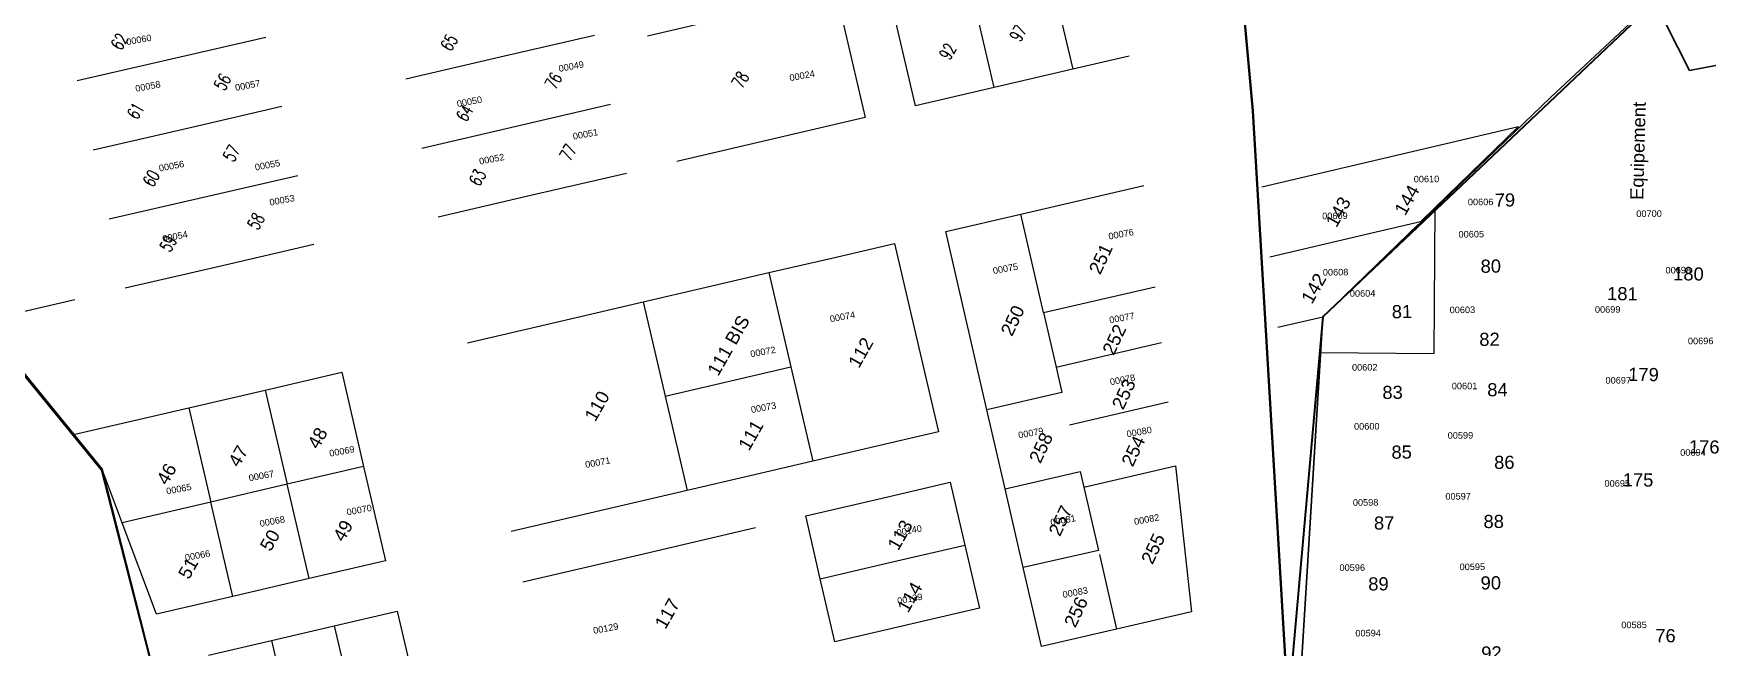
# Model space of a CAD drawing. Header units: metres. Extents: x 0 to 1324930, y 0 to 1631912.
# Drawn here: x 253085.4 to 253340.3, y 1630108.1 to 1630201.6 of the extents above; entities that cross this region are included whole.
import ezdxf
from ezdxf.enums import TextEntityAlignment as Align

# ---------------------------------------------------------------- set-up
doc = ezdxf.new("R2010")
doc.units = ezdxf.units.M
doc.header["$MEASUREMENT"] = 0
doc.layers.add('ASSIETTE IMMAT', color=7, linetype='Continuous', lineweight=0)
for name, color, linetype in [('limites_parcelles', 7, 'Continuous'), ('limites_sections', 7, 'Continuous'), ('limites_tf', 7, 'Continuous'), ('numero_lot', 7, 'Continuous'), ('numero_parcelle', 7, 'Continuous')]:
    doc.layers.add(name, color=color, linetype=linetype)
doc.styles.add('Style-Arial', font='arial.ttf')
doc.styles.add('Style-STANDARD', font='STANDARD.shx')
doc.styles.add('Styledgn000', font='dgn000.shx')
doc.styles.add('Styledgn002', font='dgn002.shx')

msp = doc.modelspace()

# ---------------------------------------------------------------- linework, layer by layer
at = {"layer": 'ASSIETTE IMMAT', "color": 2, "linetype": 'Continuous', "lineweight": 40}
for points in [[(253034.12191, 1629832.13926, 2.15992), (253017.23959, 1629997.64119, 1.16052), (253130.3778, 1629983.16094, 1.47266), (253107.12683, 1630079.57534, 0.86346), (253106.11178, 1630094.93864, 0.7718), (253095.88822, 1630135.18078, 0.51648), (253051.32866, 1630189.86855, 0.1078), (253064.47615, 1630192.48019, 0.11903), (253127.17084, 1630261.1237, -0.15523), (253240.32335, 1630302.58319, -0.16938), (253240.40206, 1630306.97036, -0.19482), (253214.44124, 1630371.06528, -0.62094), (253249.1608, 1630445.54933, -0.98556)], [(253304.28607, 1630415.55982, -1.032), (253414.61246, 1630333.66978, 0), (253419.11558, 1630335.2232, 0), (253417.22345, 1630377.50538, -0.25045), (253461.43441, 1630331.70579, 0.10568), (253433.74197, 1630311.23856, 0.16934), (253426.94604, 1630302.1753, 0.20853), (253425.89071, 1630286.92304, 0.29538), (253475.14306, 1630227.38584, 0.74179), (253420.30421, 1630210.07073, 0.73244), (253338.30498, 1630212.02092, 0.55606), (253281.71605, 1630158.44501, 0.75471), (253272.82588, 1630058.16258, 1.3218), (253238.77313, 1630009.06386, 1.53968), (253173.60872, 1629962.60402, 1.67957), (253084.70559, 1629865.60895, 2.06647)]]:
    msp.add_polyline3d(points, dxfattribs=at)
at = {"layer": 'limites_parcelles'}
for p, q in [((253240.31949, 1630210.45292), (253243.6637, 1630196.10941)), ((253207.61686, 1630207.87386), (253212.07754, 1630188.76716)), ((253231.69784, 1630193.32051), (253228.35363, 1630207.66402)), ((253178.91976, 1630201.2002), (253193.27394, 1630204.53834)), ((253219.73197, 1630190.53161), (253216.38777, 1630204.87512)), ((253106.44153, 1630197.70106), (253120.79471, 1630201.02127)), ((253156.47206, 1630197.98496), (253170.82624, 1630201.3231)), ((253142.11788, 1630194.64682), (253156.47206, 1630197.98496)), ((253252.25491, 1630198.10463), (253243.6637, 1630196.10941)), ((253092.08295, 1630194.38378), (253106.44153, 1630197.70106)), ((253243.6637, 1630196.10941), (253231.69784, 1630193.32051)), ((253231.69784, 1630193.32051), (253219.73197, 1630190.53161)), ((253108.87132, 1630187.173), (253123.2299, 1630190.49028)), ((253158.9256, 1630187.4667), (253173.27978, 1630190.80484)), ((253212.07754, 1630188.76716), (253183.37773, 1630182.05724)), ((253094.52107, 1630183.8582), (253108.87132, 1630187.173)), ((253144.56535, 1630184.11789), (253158.9256, 1630187.4667)), ((253272.46392, 1630178.23707), (253311.52059, 1630187.40047)), ((253311.52059, 1630187.40047), (253298.843, 1630175.07455)), ((253111.30944, 1630176.64742), (253125.66262, 1630179.96762)), ((253175.72725, 1630180.2759), (253161.37306, 1630176.93776)), ((253235.75047, 1630174.08207), (253254.46917, 1630178.44323)), ((253096.95086, 1630173.33013), (253111.30944, 1630176.64742)), ((253161.37306, 1630176.93776), (253147.01888, 1630173.59962)), ((253298.843, 1630175.07455), (253296.62442, 1630172.91752)), ((253298.67275, 1630152.87285), (253298.843, 1630175.07455)), ((253224.32512, 1630171.42015), (253235.75047, 1630174.08207)), ((253239.21239, 1630159.0795), (253235.75047, 1630174.08207)), ((253281.71757, 1630158.44061), (253296.32133, 1630172.52633)), ((253296.62442, 1630172.91752), (253288.98927, 1630171.14015)), ((253230.57771, 1630144.28487), (253224.32512, 1630171.42015)), ((253288.98927, 1630171.14015), (253273.69263, 1630167.54219)), ((253128.09781, 1630169.43663), (253113.73924, 1630166.11935)), ((253197.40257, 1630165.16002), (253206.96798, 1630167.37833)), ((253206.96798, 1630167.37833), (253216.53946, 1630169.60731)), ((253216.53946, 1630169.60731), (253219.88367, 1630155.26381)), ((253113.73924, 1630166.11935), (253099.38606, 1630162.79915)), ((253187.83109, 1630162.93103), (253197.40257, 1630165.16002)), ((253197.40257, 1630165.16002), (253200.73944, 1630150.80772)), ((253178.27029, 1630160.69598), (253187.83109, 1630162.93103)), ((253239.21239, 1630159.0795), (253256.20307, 1630162.99493)), ((253091.71043, 1630161.0236), (253078.31025, 1630157.93172)), ((253168.69881, 1630158.46699), (253178.27029, 1630160.69598)), ((253178.27029, 1630160.69598), (253181.61121, 1630146.3508)), ((253151.48292, 1630154.46734), (253168.69881, 1630158.46699)), ((253239.21239, 1630159.0795), (253241.12547, 1630150.78984)), ((253274.89974, 1630156.83847), (253281.71757, 1630158.44061)), ((253219.88367, 1630155.26381), (253223.22181, 1630140.90962)), ((253241.12547, 1630150.78984), (253257.15324, 1630154.5294)), ((253281.40088, 1630153.00694), (253298.67275, 1630152.87285)), ((253120.71356, 1630147.29588), (253132.35064, 1630150.0033)), ((253132.35064, 1630150.0033), (253135.68878, 1630135.64912)), ((253181.61121, 1630146.3508), (253200.73944, 1630150.80772)), ((253200.73944, 1630150.80772), (253204.08492, 1630136.46233)), ((253241.12547, 1630150.78984), (253242.01849, 1630146.92025)), ((253109.09322, 1630144.59307), (253120.71356, 1630147.29588)), ((253120.71356, 1630147.29588), (253124.05776, 1630132.95238)), ((253242.01849, 1630146.92025), (253230.57771, 1630144.28487)), ((253091.5318, 1630140.50733), (253109.09322, 1630144.59307)), ((253109.09322, 1630144.59307), (253112.43135, 1630130.23889)), ((253181.61121, 1630146.3508), (253184.95264, 1630131.99829)), ((253233.35301, 1630132.27024), (253230.57771, 1630144.28487)), ((253243.15844, 1630141.99293), (253258.16906, 1630145.47884)), ((253095.88926, 1630135.17777), (253091.5318, 1630140.50733)), ((253223.22181, 1630140.90962), (253213.65033, 1630138.68064)), ((253213.65033, 1630138.68064), (253204.08492, 1630136.46233)), ((253098.92351, 1630127.09765), (253095.88926, 1630135.17777)), ((253135.68878, 1630135.64912), (253124.05776, 1630132.95238)), ((253135.68878, 1630135.64912), (253139.03299, 1630121.30561)), ((253194.52412, 1630134.22727), (253184.95264, 1630131.99829)), ((253204.08492, 1630136.46233), (253194.52412, 1630134.22727)), ((253233.35301, 1630132.27024), (253244.78312, 1630134.91169)), ((253244.78312, 1630134.91169), (253245.33303, 1630132.5328)), ((253245.33303, 1630132.5328), (253259.3136, 1630135.77688)), ((253259.3136, 1630135.77688), (253261.76384, 1630113.52388)), ((253124.05776, 1630132.95238), (253112.43135, 1630130.23889)), ((253127.40658, 1630118.59213), (253124.05776, 1630132.95238)), ((253184.95264, 1630131.99829), (253175.38116, 1630129.76931)), ((253214.00082, 1630130.6994), (253225.00315, 1630133.25914)), ((253225.00315, 1630133.25914), (253227.22908, 1630123.69162)), ((253236.11764, 1630120.26167), (253233.35301, 1630132.27024)), ((253245.33303, 1630132.5328), (253247.56034, 1630122.8975)), ((253112.43135, 1630130.23889), (253098.92351, 1630127.09765)), ((253115.77556, 1630115.89538), (253112.43135, 1630130.23889)), ((253175.38116, 1630129.76931), (253158.1592, 1630125.75898)), ((253202.99848, 1630128.13965), (253214.00082, 1630130.6994)), ((253104.14915, 1630113.18189), (253098.92351, 1630127.09765)), ((253205.22351, 1630118.57193), (253202.99848, 1630128.13965)), ((253177.64657, 1630122.22503), (253195.34193, 1630126.34763)), ((253159.94054, 1630118.10849), (253177.64657, 1630122.22503)), ((253216.22674, 1630121.13188), (253227.22908, 1630123.69162)), ((253227.22908, 1630123.69162), (253229.45844, 1630114.10936)), ((253247.56034, 1630122.8975), (253236.11764, 1630120.26167)), ((253247.71678, 1630122.25624), (253250.33373, 1630110.88243)), ((253139.03299, 1630121.30561), (253127.40658, 1630118.59213)), ((253205.22351, 1630118.57193), (253216.22674, 1630121.13188)), ((253238.89295, 1630108.24704), (253236.11764, 1630120.26167)), ((253127.40658, 1630118.59213), (253115.77556, 1630115.89538)), ((253207.45118, 1630108.99282), (253205.22351, 1630118.57193)), ((253115.77556, 1630115.89538), (253104.14915, 1630113.18189)), ((253229.45844, 1630114.10936), (253207.45118, 1630108.99282)), ((253121.65463, 1630109.19255), (253131.22611, 1630111.42154)), ((253131.22611, 1630111.42154), (253140.81433, 1630113.65513)), ((253131.22611, 1630111.42154), (253134.56425, 1630097.06735)), ((253140.81433, 1630113.65513), (253144.15247, 1630099.30095)), ((253261.76384, 1630113.52388), (253250.33373, 1630110.88243)), ((253112.08316, 1630106.96357), (253121.65463, 1630109.19255)), ((253121.65463, 1630109.19255), (253124.99277, 1630094.83837)), ((253250.33373, 1630110.88243), (253238.89295, 1630108.24704))]:
    msp.add_line(p, q, dxfattribs=at)
at = {"layer": 'limites_sections', "color": 112, "linetype": 'Continuous', "lineweight": 40, "flags": 128}
for points in [[(253571.04708, 1630723.59957), (253600.1863, 1630706.54853), (253621.81723, 1630711.99444), (253628.04112, 1630687.55487), (253678.20867, 1630517.21846), (253711.26263, 1630399.4259), (253749.05441, 1630241.18811), (253786.71903, 1630083.07753), (253667.01916, 1630061.04847), (253520.67758, 1630008.00346), (253349.87463, 1629905.00727), (253370.89489, 1630071.74561), (253278.66491, 1630062.12861), (253271.08256, 1630189.80614), (253238.7921, 1630544.17911), (253486.32208, 1630710.42565), (253532.90498, 1630728.2652), (253571.04708, 1630723.59957)], [(253271.08256, 1630189.80614), (253278.66491, 1630062.12861), (253370.89489, 1630071.74561), (253349.87463, 1629905.00727), (253292.36857, 1629875.25951), (253264.42056, 1629860.90563), (253283.21815, 1629825.84344), (253276.08156, 1629797.15961), (253264.68264, 1629775.42816), (253237.80426, 1629775.92513), (253235.59543, 1629794.86585), (253170.14815, 1629824.10855), (253140.06562, 1629837.2331), (253052.3, 1629847.28), (252785.96832, 1629991.31478), (252450.61003, 1630145.3448), (252531.29723, 1630284.32627), (252789.44045, 1630429.78295), (252981.38964, 1630375.00641), (253177.31661, 1630501.61916), (253238.7921, 1630544.17911), (253271.08256, 1630189.80614)]]:
    msp.add_lwpolyline(points, close=True, dxfattribs=at)
at = {"layer": 'limites_tf', "color": 5, "linetype": 'Continuous', "lineweight": 30}
for p, q in [((253052.61588, 1630187.88973), (253095.79744, 1630135.09949)), ((253095.79744, 1630135.09949), (253106.11334, 1630094.93414))]:
    msp.add_line(p, q, dxfattribs=at)
at = {"layer": 'limites_tf', "color": 5, "linetype": 'Continuous', "lineweight": 30, "elevation": 0, "flags": 128}
msp.add_lwpolyline([(253548.01654, 1630236.3256), (253564.53235, 1630191.09961), (253272.33992, 1630059.13179), (253275.88763, 1630063.65478), (253281.71757, 1630158.44061), (253316.43682, 1630191.87588), (253332.17143, 1630206.5114), (253337.58072, 1630195.94399), (253395.31035, 1630207.02816), (253414.97495, 1630206.41155), (253417.55458, 1630207.3145), (253487.82397, 1630231.63767), (253546.97612, 1630239.14669), (253548.01654, 1630236.3256)], close=True, dxfattribs=at)

# ---------------------------------------------------------------- texts
at = {"layer": 'numero_lot', "color": 7, "linetype": 'Continuous', "lineweight": 0, "style": 'Style-STANDARD', "width": 0.738818}
for s, p in [('97', (253235.66284, 1630200.1319)), ('62', (253098.79441, 1630198.87623)), ('65', (253148.99486, 1630198.71283)), ('92', (253224.91627, 1630197.35268)), ('56', (253114.48804, 1630192.70192)), ('76', (253164.885, 1630192.88428)), ('78', (253193.34431, 1630193.04528)), ('61', (253101.25637, 1630188.32576)), ('64', (253151.35851, 1630187.9895)), ('57', (253115.86576, 1630181.8526)), ('77', (253167.15045, 1630181.98807)), ('60', (253103.64376, 1630178.04649)), ('63', (253153.32588, 1630178.17772)), ('58', (253119.58474, 1630171.50279)), ('59', (253106.22777, 1630168.11306))]:
    msp.add_text(s, height=1.964608, rotation=60.38774, dxfattribs=at).set_placement(p)
at = {"layer": 'numero_lot', "color": 7, "linetype": 'Continuous', "lineweight": 0, "style": 'Style-Arial'}
for s, rotation, p in [('144', 60.49774, (253292.52847, 1630174.69208, 0)), ('143', 60.49774, (253282.06151, 1630172.88254, 0)), ('251', 64.67702, (253246.02192, 1630165.58592)), ('142', 60.49774, (253278.33754, 1630161.24381, 0)), ('250', 64.67702, (253232.6047, 1630156.19333)), ('111 BIS', 60.38774, (253187.92104, 1630150.25928)), ('252', 64.67702, (253248.08707, 1630153.30793)), ('112', 60.38774, (253209.35562, 1630151.47427)), ('110', 60.38774, (253169.20607, 1630143.33198)), ('253', 64.67702, (253249.52041, 1630145.01002)), ('111', 60.38774, (253192.62446, 1630138.89631)), ('48', 60.38774, (253127.02136, 1630139.13636)), ('258', 64.67702, (253236.92027, 1630136.84288)), ('254', 64.67702, (253250.98054, 1630136.33477)), ('47', 60.38774, (253114.94523, 1630136.39124)), ('46', 60.38774, (253104.02792, 1630133.67391)), ('257', 64.67702, (253239.89367, 1630125.73848)), ('49', 60.38774, (253130.89579, 1630125.03775)), ('113', 60.38774, (253215.34307, 1630123.7032)), ('50', 60.38774, (253119.7787, 1630123.57783)), ('255', 64.67702, (253253.98702, 1630121.46996)), ('51', 60.78854, (253107.33548, 1630119.30678)), ('114', 60.38774, (253216.84483, 1630114.24915)), ('117', 60.38774, (253179.89737, 1630111.74074)), ('256', 64.67702, (253242.24803, 1630111.84786))]:
    msp.add_text(s, height=2, rotation=rotation, dxfattribs=at).set_placement(p, align=Align.TOP_LEFT)
at = {"layer": 'numero_lot', "color": 7, "linetype": 'Continuous', "lineweight": 0, "char_height": 2, "attachment_point": 1, "line_spacing_factor": 0.6}
for s, insert, rotation, style in [('\\fArial|b0|i0|c00|p39;Equipement', (253328.53092, 1630176.26455, 0), 88.4998247, 'Styledgn002'), ('\\fArial|b0|i0|c00|p39;79', (253307.90187, 1630177.20011, 0), 0.472982, 'Styledgn000'), ('\\fArial|b0|i0|c00|p39;80', (253305.75249, 1630167.13829, 0), 0.472982, 'Styledgn000'), ('\\fArial|b0|i0|c00|p39;180', (253335.09452, 1630166.00161, 0), 359.4122494, 'Styledgn000'), ('\\fArial|b0|i0|c00|p39;181', (253325.03635, 1630162.98314, 0), 359.4122494, 'Styledgn000'), ('\\fArial|b0|i0|c00|p39;81', (253292.22544, 1630160.21939, 0), 0.472982, 'Styledgn000'), ('\\fArial|b0|i0|c00|p39;82', (253305.55889, 1630156.00765, 0), 0.472982, 'Styledgn000'), ('\\fArial|b0|i0|c00|p39;179', (253328.25247, 1630150.68877, 0), 359.4122494, 'Styledgn000'), ('\\fArial|b0|i0|c00|p39;83', (253290.79723, 1630147.93077, 0), 0.472982, 'Styledgn000'), ('\\fArial|b0|i0|c00|p39;84', (253306.76989, 1630148.33198, 0), 0.472982, 'Styledgn000'), ('\\fArial|b0|i0|c00|p39;176', (253337.49794, 1630139.67108, 0), 359.4122494, 'Styledgn000'), ('\\fArial|b0|i0|c00|p39;85', (253292.17972, 1630138.84148, 0), 0.472982, 'Styledgn000'), ('\\fArial|b0|i0|c00|p39;86', (253307.81408, 1630137.28118, 0), 0.472982, 'Styledgn000'), ('\\fArial|b0|i0|c00|p39;175', (253327.41868, 1630134.64663, 0), 359.4122494, 'Styledgn000'), ('\\fArial|b0|i0|c00|p39;87', (253289.51651, 1630128.05127, 0), 0.472982, 'Styledgn000'), ('\\fArial|b0|i0|c00|p39;88', (253306.19474, 1630128.2808, 0), 0.472982, 'Styledgn000'), ('\\fArial|b0|i0|c00|p39;89', (253288.65069, 1630118.78223, 0), 0.472982, 'Styledgn000'), ('\\fArial|b0|i0|c00|p39;90', (253305.75607, 1630118.93443, 0), 0.472982, 'Styledgn000'), ('\\fArial|b0|i0|c00|p39;76', (253332.37333, 1630110.92664, 0), 359.4084107, 'Styledgn000'), ('\\fArial|b0|i0|c00|p39;92', (253305.85487, 1630108.27148, 0), 0.472982, 'Styledgn000')]:
    msp.add_mtext(s, dxfattribs=dict(at, insert=insert, rotation=rotation, style=style))
at = {"layer": 'numero_parcelle', "color": 5, "lineweight": 0, "style": 'Style-Arial'}
for s, rotation, p in [('00060', 10.56223, (253099.46475, 1630200.74193)), ('00049', 10.56223, (253165.29161, 1630196.69092)), ('00024', 10.56223, (253200.44983, 1630195.27715)), ('00058', 10.56223, (253100.83667, 1630193.6582)), ('00057', 10.56223, (253116.02997, 1630193.80729)), ('00050', 10.56223, (253149.79807, 1630191.32461)), ('00051', 10.56223, (253167.46024, 1630186.36643)), ('00052', 10.56223, (253153.19154, 1630182.5847)), ('00056', 10.56223, (253104.42881, 1630181.52682)), ('00055', 10.56223, (253119.04331, 1630181.67023)), ('00610', 0.67223, (253295.57451, 1630179.88635, 0)), ('00053', 10.56223, (253121.26637, 1630176.33294)), ('00609', 0.67223, (253281.63343, 1630174.27998, 0)), ('00054', 10.56223, (253104.96807, 1630170.81389)), ('00076', 10.56223, (253249.01644, 1630171.15925)), ('00075', 10.56223, (253231.41301, 1630165.91708)), ('00608', 0.67223, (253281.73404, 1630165.70463, 0)), ('00074', 10.56223, (253206.59458, 1630158.57634)), ('00077', 10.56223, (253249.1415, 1630158.41449)), ('00072', 10.56223, (253194.49106, 1630153.24847)), ('00078', 10.56223, (253249.23388, 1630149.00075)), ('00073', 10.56223, (253194.57425, 1630144.77093)), ('00080', 10.56223, (253251.77191, 1630141.05941)), ('00079', 10.56223, (253235.27633, 1630140.89753)), ('00069', 10.56223, (253130.37833, 1630138.12102)), ('00071', 10.56223, (253169.33167, 1630136.41213)), ('00067', 10.56223, (253118.11452, 1630134.37966)), ('00065', 10.56223, (253105.54427, 1630132.37337)), ('00070', 10.56223, (253133.00762, 1630129.17575)), ('00068', 10.56223, (253119.77442, 1630127.44359)), ('00140', 10.56223, (253216.75409, 1630126.0597)), ('00081', 10.56223, (253240.18212, 1630127.62032)), ('00082', 10.56223, (253252.91555, 1630127.74528)), ('00066', 10.56223, (253108.39301, 1630122.26247)), ('00139', 10.56223, (253216.85606, 1630115.66837)), ('00083', 10.56223, (253242.02651, 1630116.63052)), ('00129', 10.56223, (253170.55629, 1630111.15849))]:
    msp.add_text(s, height=1, rotation=rotation, dxfattribs=at).set_placement(p, align=Align.TOP_LEFT)
at = {"layer": 'numero_parcelle', "color": 5, "linetype": 'Continuous', "lineweight": 0, "style": 'Style-Arial'}
for s, p in [('00606', (253303.82255, 1630176.41077, 0)), ('00700', (253329.46918, 1630174.6257, 0.00002)), ('00605', (253302.39928, 1630171.49897, 0)), ('00698', (253333.91883, 1630166.03213, 0.00002)), ('00604', (253285.85116, 1630162.49241, 0)), ('00603', (253301.04859, 1630159.98926, 0)), ('00699', (253323.16968, 1630160.04885, 0.00002)), ('00696', (253337.3284, 1630155.25658, 0.00002)), ('00602', (253286.17622, 1630151.2455, 0)), ('00601', (253301.37588, 1630148.40084, 0)), ('00697', (253324.78129, 1630149.26155, 0.00002)), ('00600', (253286.48648, 1630142.26508, 0)), ('00599', (253300.74589, 1630140.88259, 0)), ('00694', (253336.15494, 1630138.28091, 0.00002)), ('00597', (253300.39517, 1630131.61055, 0)), ('00695', (253324.62684, 1630133.578, 0.00002)), ('00598', (253286.31051, 1630130.6791, 0)), ('00596', (253284.27845, 1630120.75996, 0)), ('00595', (253302.56207, 1630120.87935, 0)), ('00585', (253327.18491, 1630112.04074, 0.00002)), ('00594', (253286.69203, 1630110.7859, 0))]:
    msp.add_text(s, height=1, rotation=0.37413, dxfattribs=at).set_placement(p, align=Align.TOP_LEFT)

doc.saveas('drawing.dxf')
